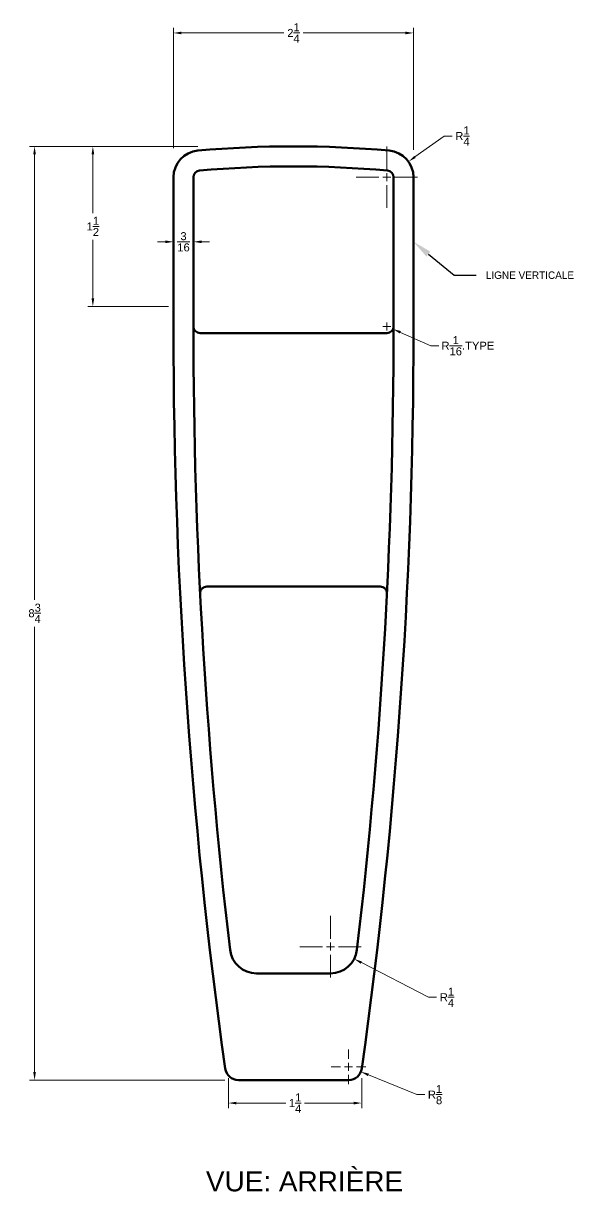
# Model space of a CAD drawing. Extents: x -9.6 to 4.1, y 3.2 to 14.2.
# Drawn here: x -9.58 to -4.42, y 3.24 to 14.19 of the extents above; entities that cross this region are included whole.
import ezdxf
from ezdxf import colors
from ezdxf.entities.mleader import LeaderData, LeaderLine
from ezdxf.math import Vec2, Vec3

# ---------------------------------------------------------------- set-up
doc = ezdxf.new("R2010")
doc.units = 0
doc.header["$MEASUREMENT"] = 0
doc.header["$PDMODE"] = 2
doc.layers.get('Defpoints').update_dxf_attribs({"linetype": 'CONTINUOUS'})
doc.layers.add('CONTOUR', color=6, linetype='CONTINUOUS', lineweight=60)
doc.layers.add('COTATION', color=1, linetype='CONTINUOUS', lineweight=18)
doc.styles.add('ARIAL', font='arial.ttf')
doc.dimstyles.new('FRACTIONS', dxfattribs={"dimscale": 0.75, "dimtxt": 0.1, "dimasz": 0.1, "dimexe": 0.0625, "dimexo": 0.0625, "dimgap": 0.05, "dimtad": 0, "dimtih": 1, "dimtoh": 1, "dimdec": 6, "dimzin": 0, "dimdsep": 46, "dimlunit": 5, "dimtxsty": 'ARIAL', "dimcen": -0.05, "dimclrd": 256, "dimclre": 256, "dimclrt": 256, "dimadec": 0, "dimazin": 0, "dimtfac": 1, "dimtdec": 6, "dimtofl": 0, "dimtmove": 0, "dimatfit": 3, "dimfxl": 1, "dimtolj": 1, "dimtzin": 0, "dimlwd": -1, "dimlwe": -1, "dimarcsym": 0})

# ---------------------------------------------------------------- blocks, each defined once
blk = doc.blocks.new('*D5')
at = {"layer": 'COTATION', "transparency": 16777216}
for p, q in [((-8.926, 13.039), (-9.522, 13.039)), ((-9.475, 12.964), (-9.475, 8.791)), ((-9.475, 4.364), (-9.475, 8.538)), ((-7.693, 4.289), (-9.522, 4.289))]:
    blk.add_line(p, q, dxfattribs=at)
for points in [[(-9.488, 12.964), (-9.463, 12.964), (-9.475, 13.039)], [(-9.488, 4.364), (-9.463, 4.364), (-9.475, 4.289)]]:
    blk.add_solid(points, dxfattribs=at)
at = {"layer": 'Defpoints', "color": 0, "transparency": 16777216}
for p in [(-8.879, 13.039), (-9.475, 4.289), (-7.646, 4.289)]:
    blk.add_point(p, dxfattribs=at)
at = {"layer": 'COTATION', "transparency": 16777216, "insert": (-9.475, 8.664), "char_height": 0.075, "attachment_point": 5, "style": 'ARIAL'}
blk.add_mtext('\\A1;8{\\H1x;\\S3/4;}', dxfattribs=at)
blk = doc.blocks.new('*D6')
at = {"layer": 'COTATION', "transparency": 16777216}
for p, q in [((-8.384, 13.039), (-8.976, 13.039)), ((-8.929, 12.964), (-8.929, 12.414)), ((-8.929, 11.614), (-8.929, 12.164)), ((-8.22, 11.539), (-8.976, 11.539))]:
    blk.add_line(p, q, dxfattribs=at)
for points in [[(-8.941, 12.964), (-8.916, 12.964), (-8.929, 13.039)], [(-8.941, 11.614), (-8.916, 11.614), (-8.929, 11.539)]]:
    blk.add_solid(points, dxfattribs=at)
at = {"layer": 'Defpoints', "color": 0, "transparency": 16777216}
for p in [(-8.337, 13.039), (-8.929, 11.539), (-8.173, 11.539)]:
    blk.add_point(p, dxfattribs=at)
at = {"layer": 'COTATION', "transparency": 16777216, "insert": (-8.929, 12.289), "char_height": 0.075, "attachment_point": 5, "style": 'ARIAL'}
blk.add_mtext('\\A1;1{\\H1x;\\S1/2;}', dxfattribs=at)
blk = doc.blocks.new('*D7')
at = {"layer": 'COTATION', "transparency": 16777216}
for p, q in [((-8.248, 12.145), (-8.323, 12.145)), ((-7.91, 12.145), (-7.835, 12.145))]:
    blk.add_line(p, q, dxfattribs=at)
for points in [[(-8.248, 12.157), (-8.248, 12.132), (-8.173, 12.145)], [(-7.91, 12.157), (-7.91, 12.132), (-7.985, 12.145)]]:
    blk.add_solid(points, dxfattribs=at)
at = {"layer": 'Defpoints', "color": 0, "transparency": 16777216}
for p in [(-8.173, 12.145), (-8.173, 12.145), (-7.985, 12.145)]:
    blk.add_point(p, dxfattribs=at)
at = {"layer": 'COTATION', "transparency": 16777216, "insert": (-8.079, 12.145), "char_height": 0.075, "attachment_point": 5, "style": 'ARIAL'}
blk.add_mtext('\\A1;{\\H1x;\\S3/16;}', dxfattribs=at)
blk = doc.blocks.new('*D11')
at = {"layer": 'COTATION', "transparency": 16777216}
for p, q in [((-6.172, 11.314), (-6.172, 11.389)), ((-6.21, 11.352), (-6.135, 11.352)), ((-5.761, 11.171), (-6.046, 11.296)), ((-5.686, 11.171), (-5.761, 11.171))]:
    blk.add_line(p, q, dxfattribs=at)
blk.add_solid([(-6.041, 11.308), (-6.052, 11.285), (-6.115, 11.327)], dxfattribs=at)
at = {"layer": 'Defpoints', "color": 0, "transparency": 16777216}
for p in [(-6.172, 11.352), (-6.115, 11.327)]:
    blk.add_point(p, dxfattribs=at)
at = {"layer": 'COTATION', "transparency": 16777216, "insert": (-5.413, 11.171), "char_height": 0.075, "attachment_point": 5, "style": 'ARIAL'}
blk.add_mtext('\\A1;R{\\H1x;\\S1/16;}.TYPE', dxfattribs=at)
blk = doc.blocks.new('*D12')
at = {"layer": 'COTATION', "transparency": 16777216}
for p, q in [((-6.173, 12.825), (-6.173, 13.037)), ((-5.636, 13.136), (-5.909, 12.94)), ((-5.561, 13.136), (-5.636, 13.136)), ((-6.248, 12.75), (-6.46, 12.75)), ((-6.21, 12.75), (-6.135, 12.75)), ((-6.173, 12.712), (-6.173, 12.787)), ((-6.098, 12.75), (-5.885, 12.75)), ((-6.173, 12.675), (-6.173, 12.462))]:
    blk.add_line(p, q, dxfattribs=at)
blk.add_solid([(-5.916, 12.95), (-5.902, 12.93), (-5.97, 12.896)], dxfattribs=at)
at = {"layer": 'Defpoints', "color": 0, "transparency": 16777216}
for p in [(-5.97, 12.896), (-6.173, 12.75)]:
    blk.add_point(p, dxfattribs=at)
at = {"layer": 'COTATION', "transparency": 16777216, "insert": (-5.464, 13.136), "char_height": 0.075, "attachment_point": 5, "style": 'ARIAL'}
blk.add_mtext('\\A1;R{\\H1x;\\S1/4;}', dxfattribs=at)
blk = doc.blocks.new('*D14')
at = {"layer": 'COTATION', "transparency": 16777216}
for p, q in [((-8.173, 13.022), (-8.173, 14.149)), ((-5.923, 13.006), (-5.923, 14.149)), ((-8.098, 14.102), (-7.139, 14.102)), ((-5.998, 14.102), (-6.957, 14.102))]:
    blk.add_line(p, q, dxfattribs=at)
for points in [[(-8.098, 14.114), (-8.098, 14.089), (-8.173, 14.102)], [(-5.998, 14.114), (-5.998, 14.089), (-5.923, 14.102)]]:
    blk.add_solid(points, dxfattribs=at)
at = {"layer": 'Defpoints', "color": 0, "transparency": 16777216}
for p in [(-5.923, 14.102), (-8.173, 12.975), (-5.923, 12.959)]:
    blk.add_point(p, dxfattribs=at)
at = {"layer": 'COTATION', "transparency": 16777216, "insert": (-7.048, 14.102), "char_height": 0.075, "attachment_point": 5, "style": 'ARIAL'}
blk.add_mtext('\\A1;2{\\H1x;\\S1/4;}', dxfattribs=at)
blk = doc.blocks.new('*D15')
at = {"layer": 'COTATION', "transparency": 16777216}
for p, q in [((-6.701, 5.614), (-6.701, 5.827)), ((-6.776, 5.539), (-6.989, 5.539)), ((-6.739, 5.539), (-6.664, 5.539)), ((-6.701, 5.502), (-6.701, 5.577)), ((-6.626, 5.539), (-6.414, 5.539)), ((-6.701, 5.464), (-6.701, 5.252)), ((-5.781, 5.065), (-6.412, 5.39)), ((-5.706, 5.065), (-5.781, 5.065))]:
    blk.add_line(p, q, dxfattribs=at)
blk.add_solid([(-6.406, 5.401), (-6.418, 5.379), (-6.479, 5.425)], dxfattribs=at)
at = {"layer": 'Defpoints', "color": 0, "transparency": 16777216}
for p in [(-6.701, 5.539), (-6.479, 5.425)]:
    blk.add_point(p, dxfattribs=at)
at = {"layer": 'COTATION', "transparency": 16777216, "insert": (-5.609, 5.065), "char_height": 0.075, "attachment_point": 5, "style": 'ARIAL'}
blk.add_mtext('\\A1;R{\\H1x;\\S1/4;}', dxfattribs=at)
blk = doc.blocks.new('*D16')
at = {"layer": 'COTATION', "transparency": 16777216}
for p, q in [((-6.531, 4.489), (-6.531, 4.577)), ((-6.606, 4.414), (-6.694, 4.414)), ((-6.569, 4.414), (-6.494, 4.414)), ((-6.531, 4.377), (-6.531, 4.452)), ((-6.456, 4.414), (-6.369, 4.414)), ((-6.531, 4.339), (-6.531, 4.252)), ((-5.892, 4.153), (-6.346, 4.339)), ((-5.817, 4.153), (-5.892, 4.153))]:
    blk.add_line(p, q, dxfattribs=at)
blk.add_solid([(-6.341, 4.35), (-6.351, 4.327), (-6.416, 4.367)], dxfattribs=at)
at = {"layer": 'Defpoints', "color": 0, "transparency": 16777216}
for p in [(-6.531, 4.414), (-6.416, 4.367)]:
    blk.add_point(p, dxfattribs=at)
at = {"layer": 'COTATION', "transparency": 16777216, "insert": (-5.721, 4.153), "char_height": 0.075, "attachment_point": 5, "style": 'ARIAL'}
blk.add_mtext('\\A1;R{\\H1x;\\S1/8;}', dxfattribs=at)
blk = doc.blocks.new('*D17')
at = {"layer": 'COTATION', "transparency": 16777216}
for p, q in [((-7.658, 4.307), (-7.658, 4.027)), ((-6.408, 4.307), (-6.408, 4.027)), ((-7.583, 4.074), (-7.12, 4.074)), ((-6.483, 4.074), (-6.946, 4.074))]:
    blk.add_line(p, q, dxfattribs=at)
for points in [[(-7.583, 4.086), (-7.583, 4.061), (-7.658, 4.074)], [(-6.483, 4.086), (-6.483, 4.061), (-6.408, 4.074)]]:
    blk.add_solid(points, dxfattribs=at)
at = {"layer": 'Defpoints', "color": 0, "transparency": 16777216}
for p in [(-7.658, 4.354), (-6.408, 4.354), (-6.408, 4.074)]:
    blk.add_point(p, dxfattribs=at)
at = {"layer": 'COTATION', "transparency": 16777216, "insert": (-7.033, 4.074), "char_height": 0.075, "attachment_point": 5, "style": 'ARIAL'}
blk.add_mtext('\\A1;1{\\H1x;\\S1/4;}', dxfattribs=at)

msp = doc.modelspace()

# ---------------------------------------------------------------- linework, layer by layer
at = {"layer": 'CONTOUR'}
for p, q in [((-8.1727733, 12.7498452), (-8.1727733, 11.5391874)), ((-7.9852733, 12.7498452), (-7.9852733, 11.5391874)), ((-6.1102733, 12.7498452), (-6.1102733, 11.5391874)), ((-5.9227733, 12.7498452), (-5.9227733, 11.5391874)), ((-7.9231492, 11.2891874), (-6.1723974, 11.2891874)), ((-7.860622, 8.9141874), (-6.2349245, 8.9141874)), ((-6.7011447, 5.2891874), (-7.3944018, 5.2891874)), ((-6.5313376, 4.2891874), (-7.564209, 4.2891874))]:
    msp.add_line(p, q, dxfattribs=at)
for centre, radius, start, end in [((-7.0477733, 3.0391874), 10, 84.85114383, 95.14885617), ((-7.9227733, 12.7498452), 0.25, 95.14885617, 180), ((-6.1727733, 12.7498452), 0.25, 0, 84.85114383), ((-7.9227733, 12.7498452), 0.0625, 95.14885617, 180), ((-7.0477733, 3.0391874), 9.8125, 84.85114383, 95.14885617), ((-6.1727733, 12.7498452), 0.0625, 0, 84.85114383), ((41.8268504, 11.3451959), 50, 179.77770159, 187.98810952), ((41.8268504, 11.3451959), 49.8125, 179.77770159, 186.7273719), ((-55.922397, 11.3451959), 49.8125, 353.2726281, 0.22229841), ((-55.922397, 11.3451959), 50, 352.01189048, 0.22229841), ((-7.9231492, 11.3516874), 0.0625, 179.99252394, 270), ((-6.1723974, 11.3516874), 0.0625, 270, 0.00747606), ((-7.860622, 8.8516874), 0.0625, 90, 182.87291254), ((-6.2349245, 8.8516874), 0.0625, 357.12708746, 90), ((-7.3944018, 5.5391874), 0.25, 186.7273719, 270), ((-6.7011447, 5.5391874), 0.25, 270, 353.2726281), ((-7.564209, 4.4141874), 0.125, 187.98810952, 270), ((-6.5313376, 4.4141874), 0.125, 270, 352.01189048)]:
    msp.add_arc(centre, radius, start, end, dxfattribs=at)
at = {"layer": 'COTATION'}
msp.add_line((-8.6799664, 13.0391874), (-7.9452092, 13.0391874), dxfattribs=at)

# ---------------------------------------------------------------- texts
at = {"layer": 'COTATION', "insert": (-7.8689174, 3.4339764), "char_height": 0.1875, "attachment_point": 1, "style": 'ARIAL'}
msp.add_mtext('VUE: ARRIÈRE ', dxfattribs=at)

# ---------------------------------------------------------------- dimensions: what is measured, and where the dimension line sits
at = {"layer": 'COTATION'}
dim = msp.add_linear_dim(base=(-5.9227733, 14.1016648), p1=(-8.1727733, 12.9747837), p2=(-5.9227733, 12.9588451), dimstyle='FRACTIONS', dxfattribs=at)
dim.commit()
dim.dimension.update_dxf_attribs({"geometry": '*D14', "text_midpoint": (-7.0477733, 14.1016648), "dimtype": 160})
for center, mpoint, picture, middle in [((-6.1727733, 12.7498452), (-5.9698697, 12.8958936), '*D12', (-5.4636251, 13.136371)), ((-6.7011447, 5.5391874), (-6.4788898, 5.4247201), '*D15', (-5.6085383, 5.0651283)), ((-6.5313376, 4.4141874), (-6.4156064, 4.3669507), '*D16', (-5.720668, 4.15307))]:
    dim = msp.add_radius_dim(center=center, mpoint=mpoint, dimstyle='FRACTIONS', dxfattribs=at)
    dim.commit()
    dim.dimension.update_dxf_attribs({"geometry": picture, "text_midpoint": middle, "dimtype": 164})
for base, p1, p2, picture, middle in [((-9.4752019, 4.2891874), (-8.8793177, 13.0391874), (-7.6462262, 4.2891874), '*D5', (-9.4752019, 8.6641874)), ((-8.9287513, 11.5391874), (-8.3374314, 13.0391874), (-8.1727733, 11.5391874), '*D6', (-8.9287513, 12.2891874))]:
    dim = msp.add_linear_dim(base=base, p1=p1, p2=p2, angle=90, dimstyle='FRACTIONS', dxfattribs=at)
    dim.commit()
    dim.dimension.update_dxf_attribs({"geometry": picture, "text_midpoint": middle})
for base, p1, p2, picture, middle in [((-8.1727733, 12.1445163), (-7.9852733, 12.1445163), (-8.1727733, 12.1445163), '*D7', (-8.0790233, 12.1445163)), ((-6.408036, 4.0738296), (-7.658036, 4.3539221), (-6.408036, 4.3539221), '*D17', (-7.033036, 4.0738296))]:
    dim = msp.add_linear_dim(base=base, p1=p1, p2=p2, dimstyle='FRACTIONS', dxfattribs=at)
    dim.commit()
    dim.dimension.update_dxf_attribs({"geometry": picture, "text_midpoint": middle})
dim = msp.add_radius_dim(center=(-6.1723974, 11.3516874), mpoint=(-6.1151636, 11.3265768), text='<>.TYPE', dimstyle='FRACTIONS', dxfattribs=at)
dim.commit()
dim.dimension.update_dxf_attribs({"geometry": '*D11', "text_midpoint": (-5.4133429, 11.1711017), "dimtype": 164})

# ---------------------------------------------------------------- leaders
ml = msp.add_multileader_mtext('Standard', dxfattribs=at)
ml.set_content('LIGNE VERTICALE', color=256)
ml.set_leader_properties()
ml.build(insert=Vec2(0, 0))
ml.multileader.update_dxf_attribs({"text_right_attachment_type": 6, "dogleg_length": 0.36, "arrow_head_size": 0.18})
ctx = ml.context
ctx.base_point, ctx.char_height, ctx.arrow_head_size, ctx.landing_gap_size, ctx.plane_origin = Vec3(-5.3347358, 11.8321825), 0.07, 0.18, 0.09, Vec3(-5.9227733, 12.1445163)
ctx.right_attachment = 6
notes = []
notes.append((ctx, [(0, (1, 1, 0), (-5.5418712, 11.8321825), (1, 0), 0.2071353, [(0, [(-5.9227733, 12.1445163)], 0, [])])]))
ctx.mtext.insert, ctx.mtext.flow_direction = Vec3(-5.2447358, 11.8671825), 5
for ctx, leaders in notes:
    for number, flags, end, landing, length, lines in leaders:
        leader = LeaderData()
        leader.index, (leader.has_last_leader_line, leader.has_dogleg_vector, leader.attachment_direction) = number, flags
        leader.last_leader_point, leader.dogleg_vector, leader.dogleg_length = Vec3(end), Vec3(landing), length
        for number, points, colour, breaks in lines:
            line = LeaderLine()
            line.index, line.vertices, line.color, line.breaks = number, Vec3.list(points), colors.encode_raw_color(colour), breaks
            leader.lines.append(line)
        ctx.leaders.append(leader)

doc.saveas('drawing.dxf')
